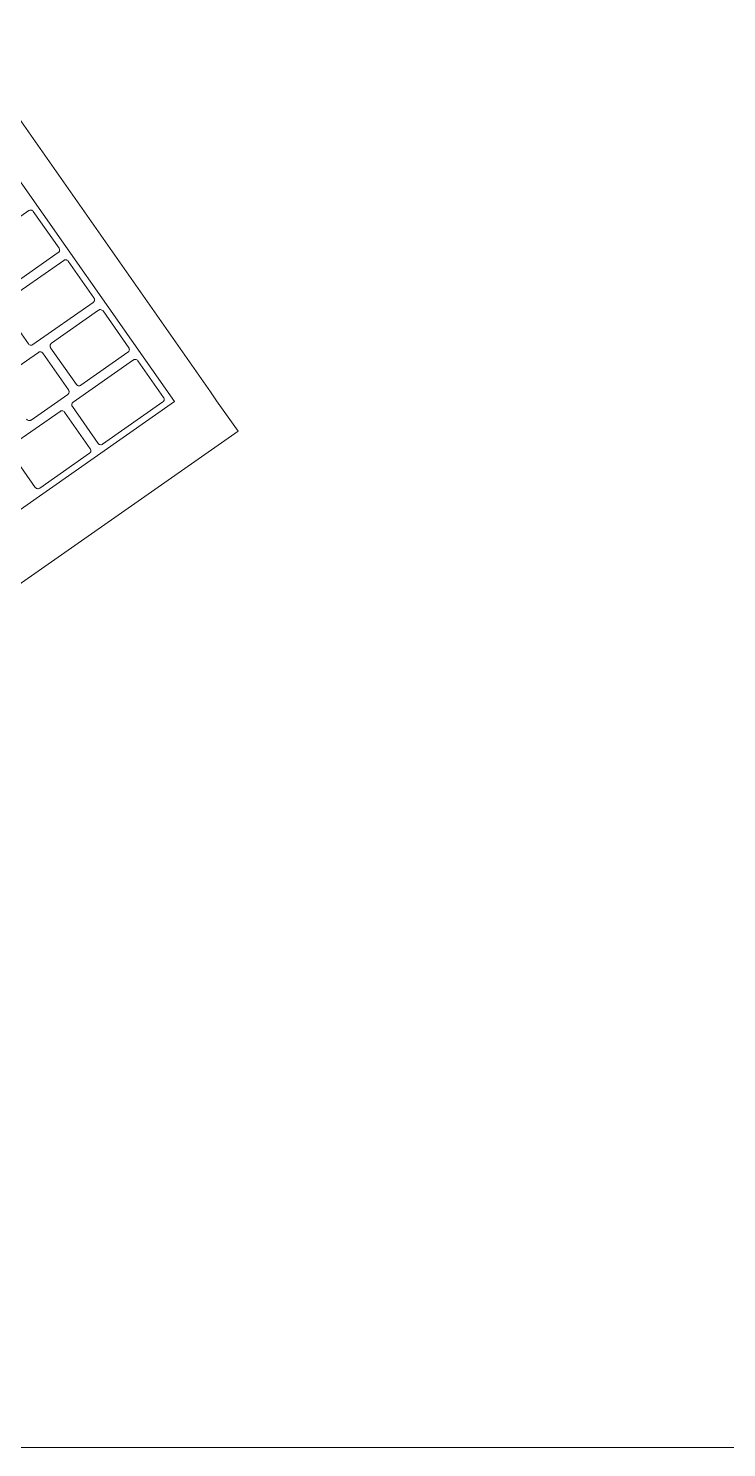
# Model space of a CAD drawing. Header units: inches. Extents: x 1 to 4637, y -664 to 702.
# Drawn here: x 1854.19 to 1862.79, y 379.42 to 396.89 of the extents above; entities that cross this region are included whole.
import ezdxf

# ---------------------------------------------------------------- set-up
doc = ezdxf.new("R2010")
doc.units = ezdxf.units.IN
doc.header["$MEASUREMENT"] = 0
doc.layers.add('I-FURN', color=30, linetype='Continuous', lineweight=9)

# ---------------------------------------------------------------- blocks, each defined once
blk = doc.blocks.new('Desk - Group 1 - No Side Chairs-2406731-New Construction - Tel_Data_Elec Plan')
at = {"layer": 'I-FURN'}
for p, q in [((25.512, 17.469), (28.646, 12.994)), ((26.055, 15.939), (28.201, 12.875)), ((25.669, 14.707), (26.41, 15.226)), ((26.465, 15.216), (26.782, 14.764)), ((26.772, 14.709), (26.03, 14.19)), ((26.098, 14.094), (26.839, 14.613)), ((26.894, 14.604), (27.211, 14.151)), ((26.405, 13.587), (26.088, 14.039)), ((27.201, 14.097), (26.459, 13.577)), ((26.688, 13.594), (27.268, 14.001)), ((27.323, 13.991), (27.64, 13.539)), ((26.075, 13.165), (26.527, 13.481)), ((26.582, 13.471), (26.898, 13.019)), ((26.995, 13.087), (26.678, 13.539)), ((27.63, 13.484), (27.05, 13.077)), ((26.956, 12.868), (27.698, 13.388)), ((27.752, 13.378), (28.069, 12.926)), ((26.889, 12.964), (26.437, 12.648)), ((28.646, 12.994), (28.722, 12.885)), ((28.201, 12.875), (18.977, 6.417)), ((26.182, 12.326), (26.795, 12.755)), ((27.263, 12.361), (26.946, 12.814)), ((28.059, 12.871), (27.318, 12.352)), ((28.722, 12.885), (28.944, 12.569)), ((26.849, 12.746), (27.166, 12.294)), ((14.15, 2.123), (28.985, 12.511)), ((28.944, 12.569), (28.985, 12.511)), ((26.489, 11.819), (26.172, 12.272)), ((27.156, 12.239), (26.544, 11.81)), ((9.648, 0), (72, 0))]:
    blk.add_line(p, q, dxfattribs=at)
for points, knots in [([(26.41, 15.226), (26.414, 15.228), (26.421, 15.232), (26.433, 15.234), (26.443, 15.232), (26.455, 15.228), (26.462, 15.221), (26.465, 15.216)], [0, 0, 0, 0, 0.2, 0.4, 0.55, 0.7, 1, 1, 1, 1]), ([(26.839, 14.613), (26.843, 14.616), (26.85, 14.619), (26.862, 14.621), (26.872, 14.619), (26.884, 14.615), (26.891, 14.609), (26.894, 14.604)], [0, 0, 0, 0, 0.2, 0.4, 0.55, 0.7, 1, 1, 1, 1]), ([(27.268, 14.001), (27.272, 14.003), (27.279, 14.007), (27.294, 14.009), (27.31, 14.004), (27.32, 13.996), (27.323, 13.991)], [0, 0, 0, 0, 0.2, 0.4, 0.7, 1, 1, 1, 1]), ([(26.459, 13.577), (26.456, 13.575), (26.449, 13.571), (26.434, 13.569), (26.418, 13.573), (26.408, 13.582), (26.405, 13.587)], [0, 0, 0, 0, 0.2, 0.4, 0.7, 1, 1, 1, 1]), ([(26.527, 13.481), (26.53, 13.484), (26.538, 13.487), (26.552, 13.489), (26.569, 13.485), (26.578, 13.477), (26.582, 13.471)], [0, 0, 0, 0, 0.2, 0.4, 0.7, 1, 1, 1, 1]), ([(27.698, 13.388), (27.701, 13.39), (27.708, 13.394), (27.723, 13.396), (27.739, 13.392), (27.749, 13.383), (27.752, 13.378)], [0, 0, 0, 0, 0.2, 0.4, 0.7, 1, 1, 1, 1]), ([(27.05, 13.077), (27.046, 13.075), (27.039, 13.071), (27.024, 13.069), (27.008, 13.074), (26.998, 13.082), (26.995, 13.087)], [0, 0, 0, 0, 0.2, 0.4, 0.7, 1, 1, 1, 1]), ([(26.795, 12.755), (26.798, 12.758), (26.805, 12.762), (26.82, 12.764), (26.836, 12.759), (26.846, 12.751), (26.849, 12.746)], [0, 0, 0, 0, 0.2, 0.4, 0.7, 1, 1, 1, 1]), ([(26.437, 12.648), (26.434, 12.646), (26.426, 12.642), (26.412, 12.64), (26.395, 12.644), (26.386, 12.653), (26.382, 12.658)], [0, 0, 0, 0, 0.2, 0.4, 0.7, 1, 1, 1, 1]), ([(27.318, 12.352), (27.314, 12.349), (27.307, 12.346), (27.292, 12.344), (27.276, 12.348), (27.266, 12.356), (27.263, 12.361)], [0, 0, 0, 0, 0.2, 0.4, 0.7, 1, 1, 1, 1]), ([(26.544, 11.81), (26.54, 11.807), (26.533, 11.804), (26.518, 11.802), (26.502, 11.806), (26.492, 11.814), (26.489, 11.819)], [0, 0, 0, 0, 0.2, 0.4, 0.7, 1, 1, 1, 1])]:
    blk.add_open_spline(points, degree=3, knots=knots, dxfattribs=at)
for points in [[(26.782, 14.764), (26.784, 14.761), (26.788, 14.753), (26.79, 14.741), (26.787, 14.729), (26.782, 14.718), (26.776, 14.712), (26.772, 14.709)], [(27.211, 14.151), (27.213, 14.148), (27.217, 14.141), (27.219, 14.128), (27.217, 14.116), (27.211, 14.105), (27.205, 14.099), (27.201, 14.097)], [(26.678, 13.539), (26.676, 13.543), (26.672, 13.55), (26.671, 13.562), (26.673, 13.575), (26.679, 13.586), (26.685, 13.592), (26.688, 13.594)], [(27.64, 13.539), (27.642, 13.535), (27.646, 13.528), (27.648, 13.515), (27.646, 13.503), (27.64, 13.492), (27.634, 13.486), (27.63, 13.484)], [(26.898, 13.019), (26.901, 13.016), (26.904, 13.008), (26.906, 12.996), (26.904, 12.984), (26.898, 12.973), (26.892, 12.967), (26.889, 12.964)], [(26.946, 12.814), (26.944, 12.817), (26.94, 12.824), (26.938, 12.837), (26.94, 12.849), (26.946, 12.86), (26.952, 12.866), (26.956, 12.868)], [(28.069, 12.926), (28.071, 12.923), (28.075, 12.915), (28.077, 12.903), (28.075, 12.89), (28.069, 12.879), (28.063, 12.873), (28.059, 12.871)], [(27.166, 12.294), (27.168, 12.29), (27.172, 12.283), (27.174, 12.27), (27.172, 12.258), (27.166, 12.247), (27.16, 12.241), (27.156, 12.239)]]:
    blk.add_open_spline(points, degree=3, dxfattribs=at)

msp = doc.modelspace()

# ---------------------------------------------------------------- block references
at = {"layer": 'I-FURN'}
msp.add_blockref('Desk - Group 1 - No Side Chairs-2406731-New Construction - Tel_Data_Elec Plan', (1827.786, 379.419), dxfattribs=at)

doc.saveas('drawing.dxf')
